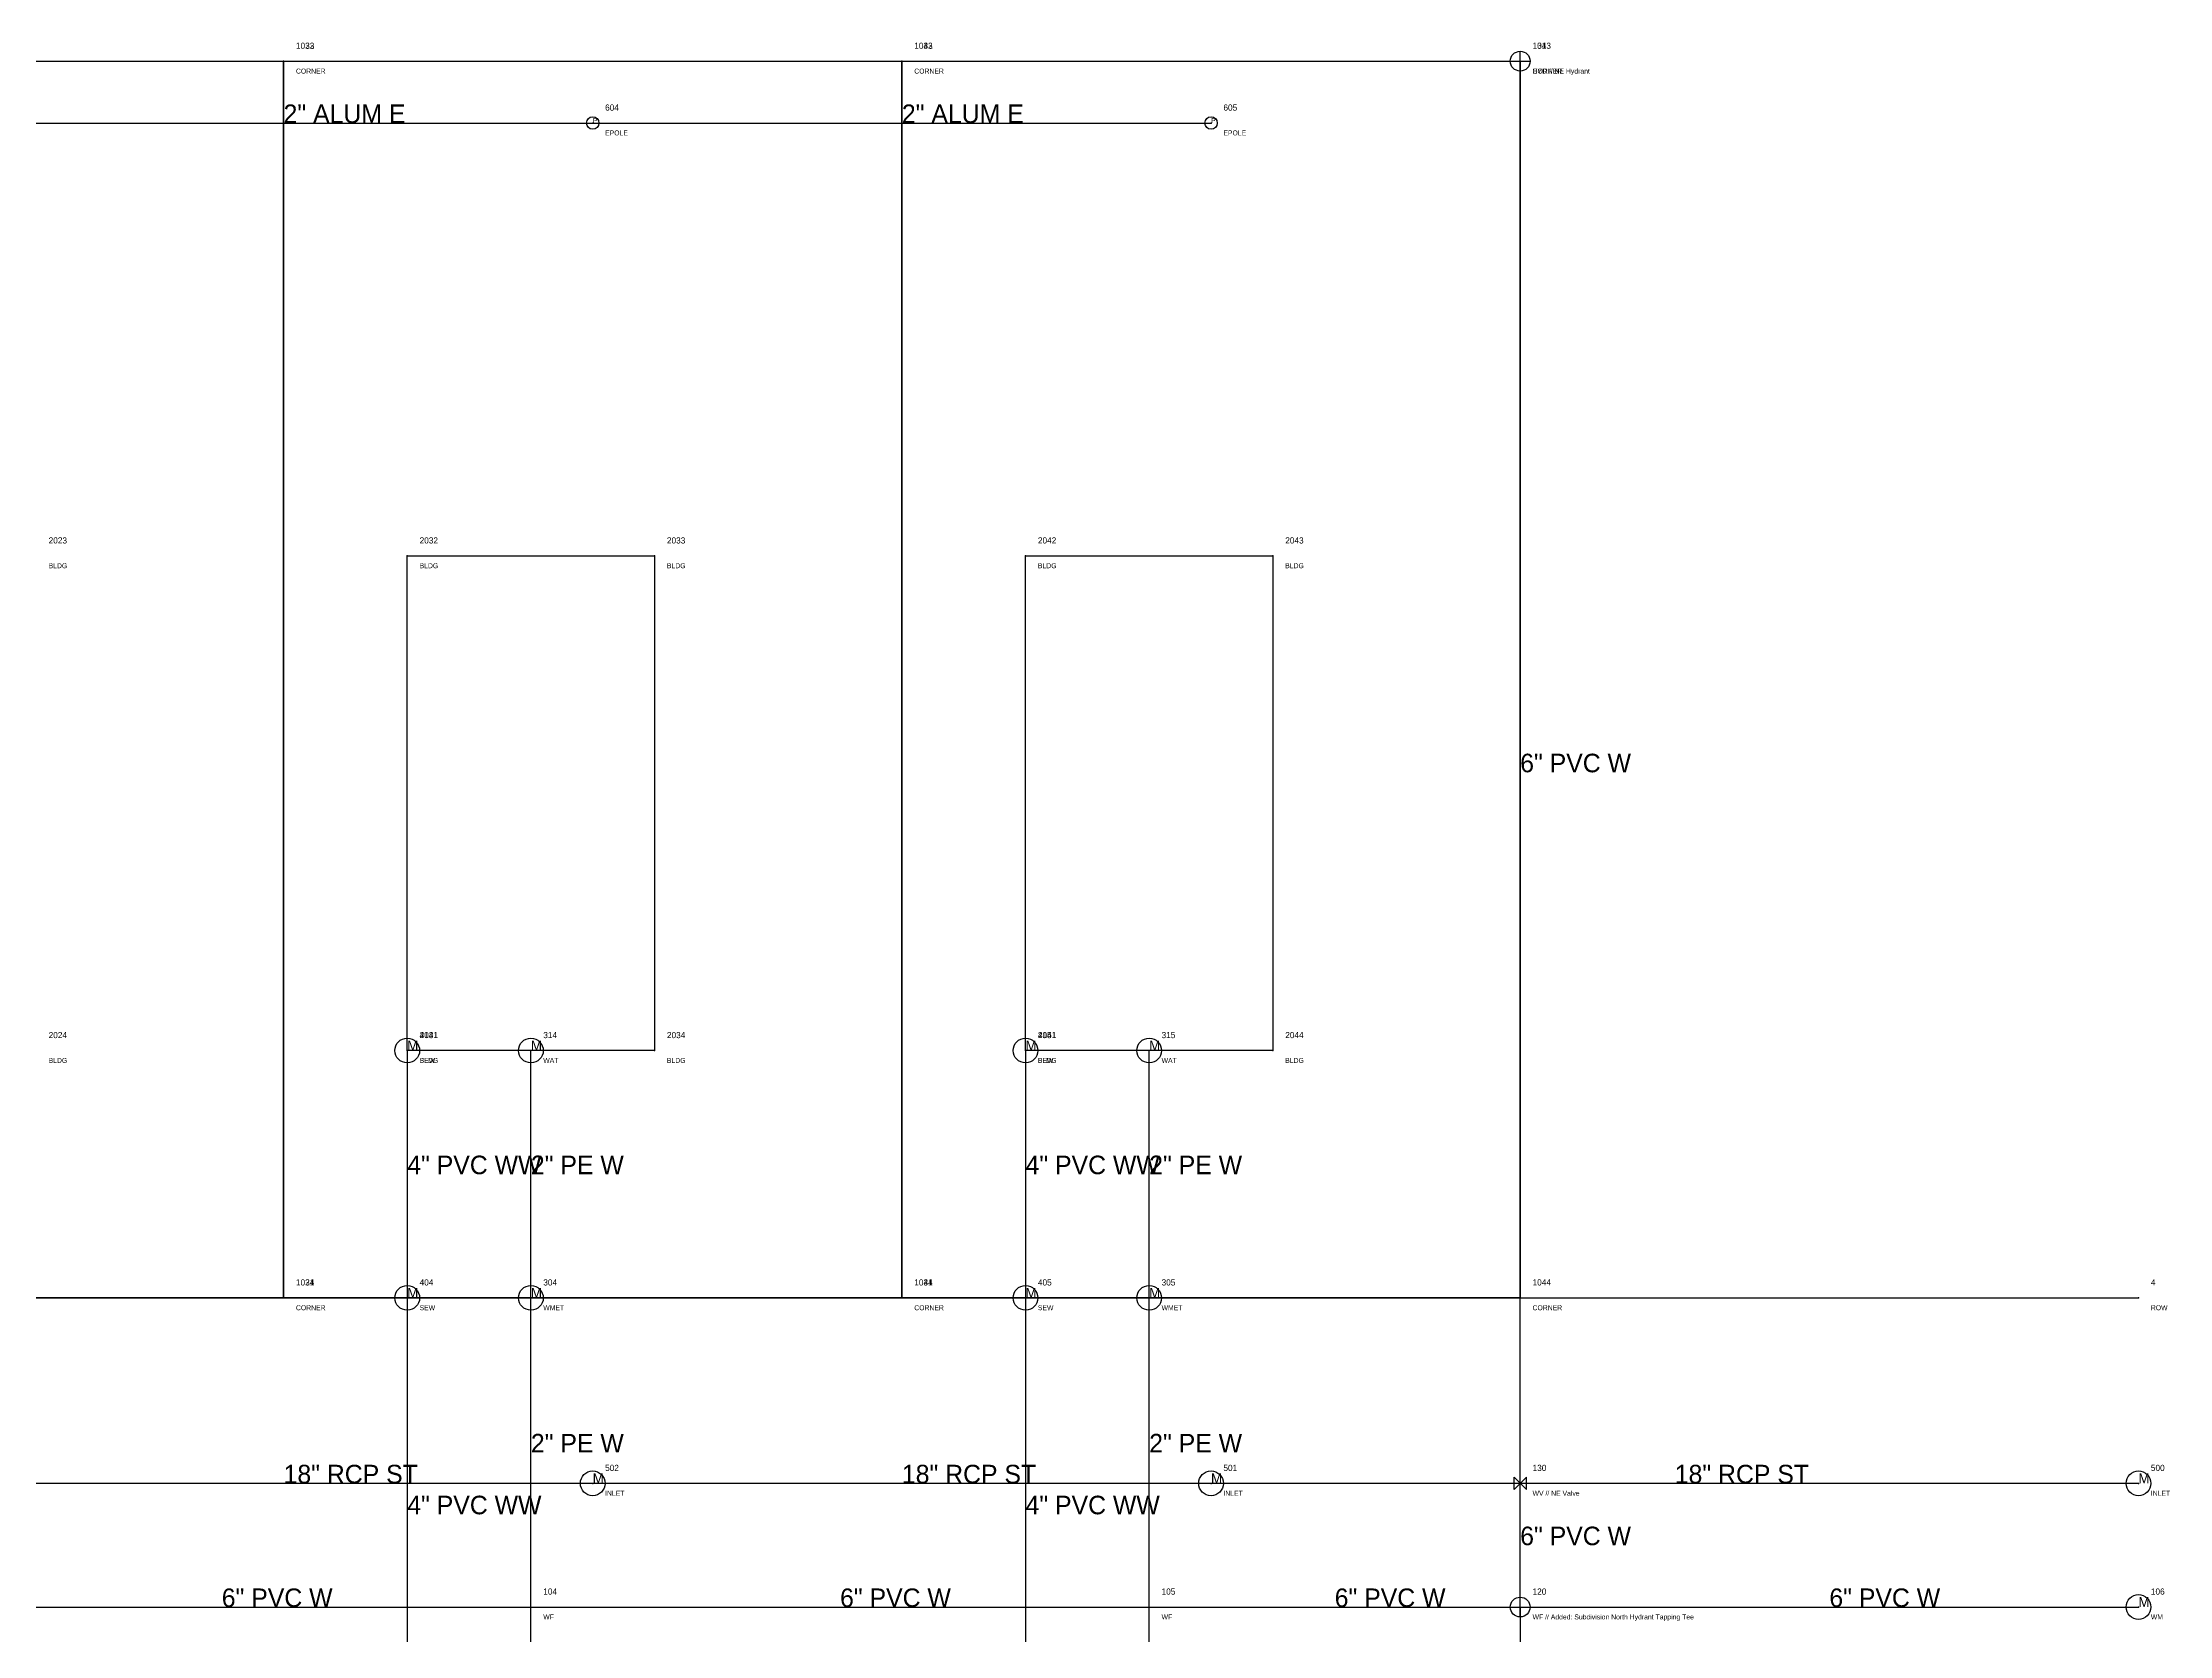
# Model space of a CAD drawing. Header units: feet. Extents: x 949 to 1303, y 4874 to 5127.
# Drawn here: x 1130.5 to 1302.5, y 4997.7 to 5126.5 of the extents above; entities that cross this region are included whole.
import ezdxf

# ---------------------------------------------------------------- set-up
doc = ezdxf.new("R2010")
doc.units = ezdxf.units.FT
doc.header["$MEASUREMENT"] = 0
for name, color, linetype in [('FIGURES', 7, 'Continuous'), ('PIPE_E_2_ALUM', 7, 'Continuous'), ('PIPE_E_2_ALUM_TEXT', 7, 'Continuous'), ('PIPE_ST_18_RCP', 7, 'Continuous'), ('PIPE_ST_18_RCP_TEXT', 7, 'Continuous'), ('PIPE_W_2_PE', 7, 'Continuous'), ('PIPE_W_2_PE_TEXT', 7, 'Continuous'), ('PIPE_W_6_PVC', 7, 'Continuous'), ('PIPE_W_6_PVC_TEXT', 7, 'Continuous'), ('PIPE_WW_4_PVC', 7, 'Continuous'), ('PIPE_WW_4_PVC_TEXT', 7, 'Continuous'), ('POINT_DESC', 7, 'Continuous'), ('POINT_IDS', 7, 'Continuous'), ('POINTS', 7, 'Continuous'), ('STRUCT_E_EPOLE', 7, 'Continuous'), ('STRUCT_ST_INLET', 7, 'Continuous'), ('STRUCT_W_HYD____NE_Hydrant', 7, 'Continuous'), ('STRUCT_W_WAT', 7, 'Continuous'), ('STRUCT_W_WF', 7, 'Continuous'), ('STRUCT_W_WF____Added__Subdivision_North_Hydrant_Tapping_Tee', 7, 'Continuous'), ('STRUCT_W_WM', 7, 'Continuous'), ('STRUCT_W_WMET', 7, 'Continuous'), ('STRUCT_W_WV____NE_Valve', 7, 'Continuous'), ('STRUCT_WW_SEW', 7, 'Continuous')]:
    doc.layers.add(name, color=color, linetype=linetype)

# ---------------------------------------------------------------- blocks, each defined once
blk = doc.blocks.new('FITTING')
for p, q in [((-0.5, 0), (0.5, 0)), ((0, -0.5), (0, 0.5))]:
    blk.add_line(p, q)
blk = doc.blocks.new('HYDRANT')
for p, q in [((-0.8, 0), (0.8, 0)), ((0, -0.8), (0, 0.8))]:
    blk.add_line(p, q)
blk.add_circle((0, 0), 0.8)
blk = doc.blocks.new('MANHOLE')
blk.add_circle((0, 0), 1)
blk.add_text('M', height=0.8).set_placement((0, 0))
blk = doc.blocks.new('VALVE')
for p, q in [((-0.5, -0.5), (0.5, 0.5)), ((-0.5, 0.5), (0.5, -0.5)), ((-0.5, -0.5), (-0.5, 0.5)), ((0.5, -0.5), (0.5, 0.5))]:
    blk.add_line(p, q)
blk = doc.blocks.new('POLE')
blk.add_circle((0, 0), 0.5)
blk.add_text('P', height=0.4).set_placement((0, 0))

msp = doc.modelspace()

# ---------------------------------------------------------------- linework, layer by layer
at = {"layer": 'FIGURES'}
for p, q in [((1100, 5125), (1150, 5125)), ((1150, 5125), (1150, 5025)), ((1150, 5025), (1150, 5125)), ((1150, 5125), (1200, 5125)), ((1200, 5125), (1200, 5025)), ((1200, 5025), (1200, 5125)), ((1200, 5125), (1250, 5125)), ((1250, 5125), (1250, 5025)), ((1250, 5010), (1250, 5125)), ((1125, 5120), (1175, 5120)), ((1175, 5120), (1225, 5120)), ((1160, 5045), (1160, 5085)), ((1160, 5085), (1180, 5085)), ((1180, 5085), (1180, 5045)), ((1210, 5045), (1210, 5085)), ((1210, 5085), (1230, 5085)), ((1230, 5085), (1230, 5045)), ((1180, 5045), (1160, 5045)), ((1160, 5045), (1160, 5025)), ((1170, 5025), (1170, 5045)), ((1230, 5045), (1210, 5045)), ((1210, 5045), (1210, 5025)), ((1220, 5025), (1220, 5045)), ((950, 5025), (1300, 5025)), ((1150, 5025), (1100, 5025)), ((1200, 5025), (1150, 5025)), ((1160, 5025), (1160, 4990)), ((1170, 5000), (1170, 5025)), ((1250, 5025), (1200, 5025)), ((1210, 5025), (1210, 4990)), ((1220, 5000), (1220, 5025)), ((1175, 5010), (1125, 5010)), ((1225, 5010), (1175, 5010)), ((1300, 5010), (1225, 5010)), ((1250, 5000), (1250, 5010)), ((1120, 5000), (1170, 5000)), ((1170, 5000), (1220, 5000)), ((1170, 4975), (1170, 5000)), ((1220, 5000), (1250, 5000)), ((1220, 4975), (1220, 5000)), ((1250, 5000), (1300, 5000)), ((1250, 5000), (1250, 4990))]:
    msp.add_line(p, q, dxfattribs=at)
at = {"layer": 'PIPE_E_2_ALUM'}
for p, q in [((1125, 5120), (1175, 5120)), ((1175, 5120), (1225, 5120))]:
    msp.add_line(p, q, dxfattribs=at)
at = {"layer": 'PIPE_ST_18_RCP'}
for p, q in [((1175, 5010), (1125, 5010)), ((1225, 5010), (1175, 5010)), ((1300, 5010), (1225, 5010))]:
    msp.add_line(p, q, dxfattribs=at)
at = {"layer": 'PIPE_W_2_PE'}
for p, q in [((1170, 5025), (1170, 5045)), ((1220, 5025), (1220, 5045)), ((1170, 5000), (1170, 5025)), ((1220, 5000), (1220, 5025)), ((1170, 4975), (1170, 5000)), ((1220, 4975), (1220, 5000))]:
    msp.add_line(p, q, dxfattribs=at)
at = {"layer": 'PIPE_W_6_PVC'}
for p, q in [((1250, 5010), (1250, 5125)), ((1250, 5000), (1250, 5010)), ((1120, 5000), (1170, 5000)), ((1170, 5000), (1220, 5000)), ((1220, 5000), (1250, 5000)), ((1250, 5000), (1300, 5000)), ((1250, 5000), (1250, 4990))]:
    msp.add_line(p, q, dxfattribs=at)
at = {"layer": 'PIPE_WW_4_PVC'}
for p, q in [((1160, 5045), (1160, 5025)), ((1210, 5045), (1210, 5025)), ((1160, 5025), (1160, 4990)), ((1210, 5025), (1210, 4990))]:
    msp.add_line(p, q, dxfattribs=at)
at = {"layer": 'POINTS'}
for p in [(1150, 5125, 100), (1150, 5125, 100), (1200, 5125, 100), (1200, 5125, 100), (1250, 5125, 100), (1250, 5125, 98), (1175, 5120, 120), (1225, 5120, 120), (1160, 5085, 101), (1180, 5085, 101), (1210, 5085, 101), (1230, 5085, 101), (1160, 5045, 101), (1160, 5045, 92), (1170, 5045, 101), (1180, 5045, 101), (1210, 5045, 101), (1210, 5045, 92.5), (1220, 5045, 101), (1230, 5045, 101), (1150, 5025, 100), (1150, 5025, 100), (1160, 5025, 90), (1170, 5025, 100), (1200, 5025, 100), (1200, 5025, 100), (1210, 5025, 90.5), (1220, 5025, 100), (1250, 5025, 100), (1300, 5025, 100), (1175, 5010, 94), (1225, 5010, 94.5), (1250, 5010, 98), (1300, 5010, 95), (1170, 5000, 98), (1220, 5000, 98), (1250, 5000, 98), (1300, 5000, 98)]:
    msp.add_point(p, dxfattribs=at)

# ---------------------------------------------------------------- block references
at = {"layer": 'STRUCT_E_EPOLE'}
for p in [(1175, 5120), (1225, 5120)]:
    msp.add_blockref('POLE', p, dxfattribs=at)
at = {"layer": 'STRUCT_ST_INLET'}
for p in [(1175, 5010), (1225, 5010), (1300, 5010)]:
    msp.add_blockref('MANHOLE', p, dxfattribs=at)
at = {"layer": 'STRUCT_W_HYD____NE_Hydrant'}
msp.add_blockref('HYDRANT', (1250, 5125), dxfattribs=at)
at = {"layer": 'STRUCT_W_WAT'}
for p in [(1170, 5045), (1220, 5045)]:
    msp.add_blockref('MANHOLE', p, dxfattribs=at)
at = {"layer": 'STRUCT_W_WF'}
for p in [(1170, 5000), (1220, 5000)]:
    msp.add_blockref('FITTING', p, dxfattribs=at)
at = {"layer": 'STRUCT_W_WF____Added__Subdivision_North_Hydrant_Tapping_Tee'}
msp.add_blockref('HYDRANT', (1250, 5000), dxfattribs=at)
at = {"layer": 'STRUCT_W_WM'}
msp.add_blockref('MANHOLE', (1300, 5000), dxfattribs=at)
at = {"layer": 'STRUCT_W_WMET'}
for p in [(1170, 5025), (1220, 5025)]:
    msp.add_blockref('MANHOLE', p, dxfattribs=at)
at = {"layer": 'STRUCT_W_WV____NE_Valve'}
msp.add_blockref('VALVE', (1250, 5010), dxfattribs=at)
at = {"layer": 'STRUCT_WW_SEW'}
for p in [(1160, 5045), (1210, 5045), (1160, 5025), (1210, 5025)]:
    msp.add_blockref('MANHOLE', p, dxfattribs=at)

# ---------------------------------------------------------------- texts
at = {"layer": 'PIPE_E_2_ALUM_TEXT'}
for p in [(1150, 5120), (1200, 5120)]:
    msp.add_text('2" ALUM E', height=1.5, dxfattribs=at).set_placement(p)
at = {"layer": 'PIPE_ST_18_RCP_TEXT'}
for p in [(1150, 5010), (1200, 5010), (1262.5, 5010)]:
    msp.add_text('18" RCP ST', height=1.5, dxfattribs=at).set_placement(p)
at = {"layer": 'PIPE_W_2_PE_TEXT'}
for p in [(1170, 5035), (1220, 5035), (1170, 5012.5), (1220, 5012.5)]:
    msp.add_text('2" PE W', height=1.5, dxfattribs=at).set_placement(p)
at = {"layer": 'PIPE_W_6_PVC_TEXT'}
for p in [(1250, 5067.5), (1250, 5005), (1145, 5000), (1195, 5000), (1235, 5000), (1275, 5000)]:
    msp.add_text('6" PVC W', height=1.5, dxfattribs=at).set_placement(p)
at = {"layer": 'PIPE_WW_4_PVC_TEXT'}
for p in [(1160, 5035), (1210, 5035), (1160, 5007.5), (1210, 5007.5)]:
    msp.add_text('4" PVC WW', height=1.5, dxfattribs=at).set_placement(p)
at = {"layer": 'POINT_DESC'}
for s, p in [('CORNER', (1151, 5124)), ('CORNER', (1151, 5124)), ('CORNER', (1201, 5124)), ('CORNER', (1201, 5124)), ('CORNER', (1251, 5124)), ('HYD // NE Hydrant', (1251, 5124)), ('EPOLE', (1176, 5119)), ('EPOLE', (1226, 5119)), ('BLDG', (1131, 5084)), ('BLDG', (1161, 5084)), ('BLDG', (1181, 5084)), ('BLDG', (1211, 5084)), ('BLDG', (1231, 5084)), ('BLDG', (1131, 5044)), ('SEW', (1161, 5044)), ('BLDG', (1161, 5044)), ('WAT', (1171, 5044)), ('BLDG', (1181, 5044)), ('SEW', (1211, 5044)), ('BLDG', (1211, 5044)), ('WAT', (1221, 5044)), ('BLDG', (1231, 5044)), ('CORNER', (1151, 5024)), ('CORNER', (1151, 5024)), ('SEW', (1161, 5024)), ('WMET', (1171, 5024)), ('CORNER', (1201, 5024)), ('CORNER', (1201, 5024)), ('SEW', (1211, 5024)), ('WMET', (1221, 5024)), ('CORNER', (1251, 5024)), ('ROW', (1301, 5024)), ('INLET', (1176, 5009)), ('INLET', (1226, 5009)), ('WV // NE Valve', (1251, 5009)), ('INLET', (1301, 5009)), ('WF', (1171, 4999)), ('WF', (1221, 4999)), ('WF // Added: Subdivision North Hydrant Tapping Tee', (1251, 4999)), ('WM', (1301, 4999))]:
    msp.add_text(s, height=0.4, dxfattribs=at).set_placement(p)
at = {"layer": 'POINT_IDS'}
for s, p in [('1023', (1151, 5126)), ('1032', (1151, 5126)), ('1033', (1201, 5126)), ('1042', (1201, 5126)), ('1043', (1251, 5126)), ('131', (1251, 5126)), ('604', (1176, 5121)), ('605', (1226, 5121)), ('2023', (1131, 5086)), ('2032', (1161, 5086)), ('2033', (1181, 5086)), ('2042', (1211, 5086)), ('2043', (1231, 5086)), ('2024', (1131, 5046)), ('414', (1161, 5046)), ('2031', (1161, 5046)), ('314', (1171, 5046)), ('2034', (1181, 5046)), ('415', (1211, 5046)), ('2041', (1211, 5046)), ('315', (1221, 5046)), ('2044', (1231, 5046)), ('1024', (1151, 5026)), ('1031', (1151, 5026)), ('404', (1161, 5026)), ('304', (1171, 5026)), ('1034', (1201, 5026)), ('1041', (1201, 5026)), ('405', (1211, 5026)), ('305', (1221, 5026)), ('1044', (1251, 5026)), ('4', (1301, 5026)), ('502', (1176, 5011)), ('501', (1226, 5011)), ('130', (1251, 5011)), ('500', (1301, 5011)), ('104', (1171, 5001)), ('105', (1221, 5001)), ('120', (1251, 5001)), ('106', (1301, 5001))]:
    msp.add_text(s, height=0.5, dxfattribs=at).set_placement(p)

doc.saveas('drawing.dxf')
